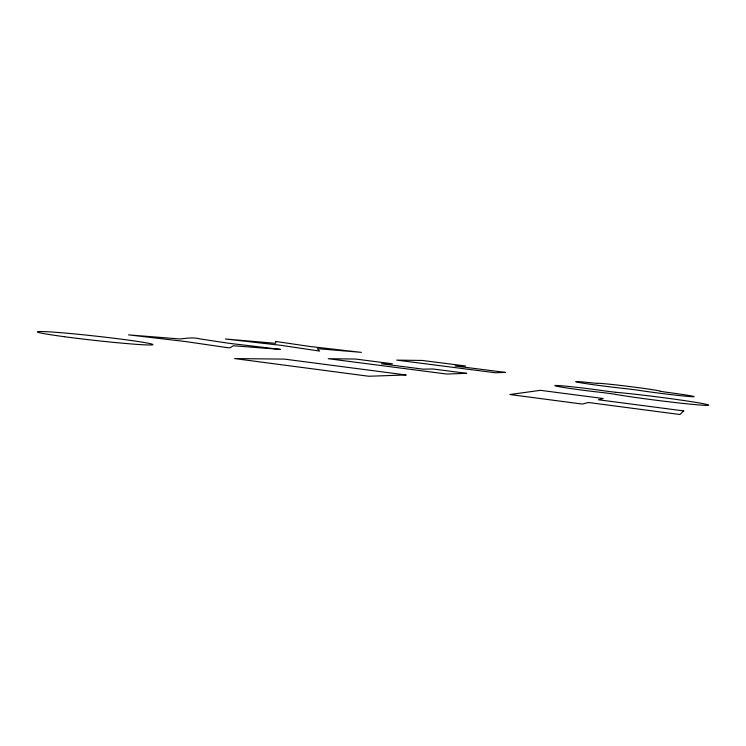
<?xml version="1.0" encoding="UTF-8"?>
<svg xmlns="http://www.w3.org/2000/svg" width="746" height="746" viewBox="0 0 746 746"><rect width="100%" height="100%" fill="white"/><g stroke="black" fill="none" stroke-linecap="round" stroke-linejoin="round"><path stroke-width="1.12" d="M280.412 349.417L233.377 345.752L229.945 347.795L227.856 347.72L190.64 342.293A14.864 0.494 6.5 0 0 178.08 340.67L128.48 334.861L179.73 338.964C186.5 338.386 193.177 336.968 200.096 338.936L228.463 343.235L280.459 349.398M275.852 341.472L275.6 343.328L225.348 339.001L281.279 345.361L319.596 351.077L317.33 348.652L361.4 352.364L310.513 346.554L275.852 341.472M683.728 410.906L679.942 414.515L588.286 402.486L582.356 404.071L509.882 394.531L540.384 390.326L603.197 398.504L598.441 399.772L683.728 410.906M597.406 383.369L593.592 383.071A32.292 0.905 7.1 0 0 580.519 382.745A32.292 0.905 7.1 0 0 627.675 388.862L637.448 390.111A32.833 0.923 7.2 0 0 690.423 396.611A32.833 0.923 7.2 0 0 665.964 392.172L660.07 391.24A31.584 0.858 7.1 0 0 628.925 386.447A31.584 0.858 7.1 0 0 597.406 383.369L597.387 383.388M505.182 372.385L495.4 372.758L396.685 360.122L422.283 360.458L465.523 365.969L455.041 365.988L505.182 372.385M466.632 373.336L446.817 374.044L328.249 358.705L355.702 359.05L392.377 363.778L381.383 363.778L423.066 369.158L432.839 368.981L466.632 373.336M406.001 374.977L368.785 376.254L234.673 358.584L284.431 359.106L406.001 374.977M615.879 392.312L606.302 391.156A32.88 1.091 7.1 0 0 563.892 385.98A32.88 1.091 7.1 0 0 561.617 387.127A32.88 1.091 7.1 0 0 603.346 392.638L613.147 393.963A52.229 1.725 7.2 0 0 689.537 404.08A52.229 1.725 7.2 0 0 693.081 401.935A52.229 1.725 7.2 0 0 615.879 392.312M64.398 336.716A58.113 2.182 6.3 0 0 152.771 344.745A58.113 2.182 6.3 0 0 67.97 333.313A58.113 2.182 6.3 0 0 64.398 336.716"/></g></svg>
